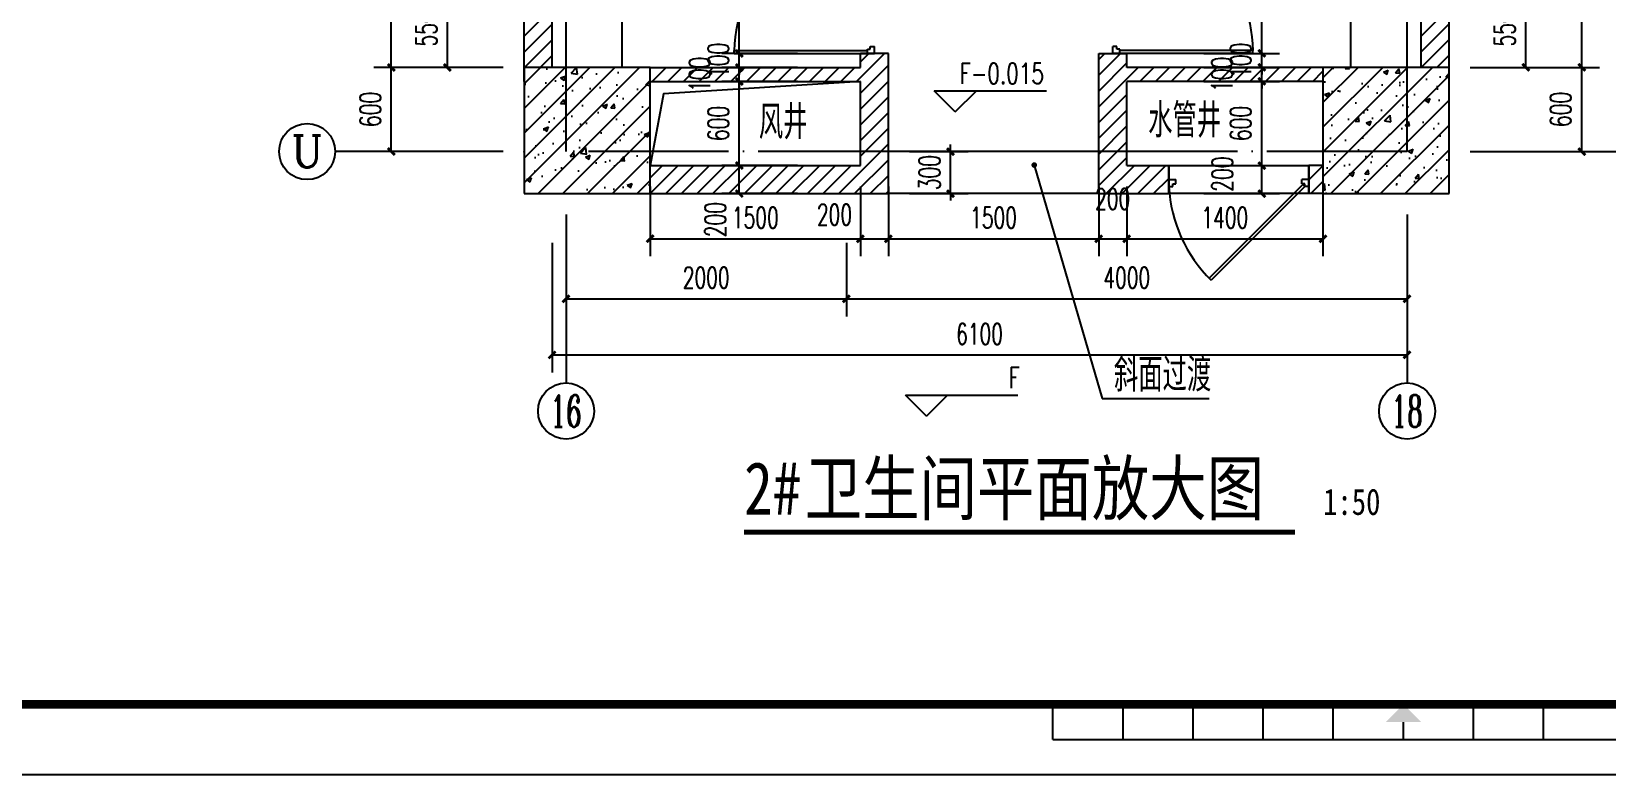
# Model space of a CAD drawing. Extents: x 307762 to 522490, y -326758 to -245675.
# Drawn here: x 337671 to 348908, y -323647 to -318350 of the extents above; entities that cross this region are included whole.
import ezdxf
from ezdxf.enums import TextEntityAlignment as Align

# ---------------------------------------------------------------- set-up
doc = ezdxf.new("R2010")
doc.units = 0
doc.header["$LTSCALE"] = 1000
doc.header["$MEASUREMENT"] = 0
doc.linetypes.add('DOTE', pattern=[2.42, 2, -0.2, 0.02, -0.2])
doc.layers.get('0').update_dxf_attribs({"linetype": 'CONTINUOUS'})
doc.layers.get('Defpoints').update_dxf_attribs({"color": 6, "linetype": 'CONTINUOUS'})
for name, color, linetype in [('A-卫生间', 173, 'CONTINUOUS'), ('A-墙线', 2, 'CONTINUOUS'), ('A-门', 167, 'CONTINUOUS'), ('AXIS', 3, 'CONTINUOUS'), ('AXIS_TEXT', 7, 'CONTINUOUS'), ('COLUMN', 2, 'CONTINUOUS'), ('DIM_ELEV', 3, 'CONTINUOUS'), ('DIM_IDEN', 3, 'CONTINUOUS'), ('DIM_SYMB', 3, 'CONTINUOUS'), ('DOTE', 1, 'DOTE'), ('PUB_DIM', 3, 'CONTINUOUS'), ('PUB_HATCH', 250, 'CONTINUOUS'), ('PUB_TEXT', 7, 'CONTINUOUS'), ('图框', 85, 'CONTINUOUS'), ('洞口线', 207, 'CONTINUOUS')]:
    doc.layers.add(name, color=color, linetype=linetype)
doc.styles.add('_TCH_AXIS', font='COMPLEX', dxfattribs={"bigfont": 'GBCBIG'})
doc.styles.add('_TCH_DIM', font='SIMPLEX', dxfattribs={"bigfont": 'GBCBIG'})
doc.styles.add('_TCH_LABEL', font='COMPLEX', dxfattribs={"bigfont": 'GBCBIG'})
doc.styles.add('COMPLEX', font='COMPLEX')
doc.styles.add('DIM_FONT', font='SIMPLEX.shx', dxfattribs={"width": 0.65})
doc.styles.add('HT', font='simhei.ttf', dxfattribs={"width": 0.8})
doc.dimstyles.new('DIMN50', dxfattribs={"dimscale": 0.5, "dimtxt": 300, "dimasz": 100, "dimexe": 250, "dimexo": 300, "dimgap": 150, "dimtad": 1, "dimdec": 0, "dimzin": 0, "dimdsep": 46, "dimtxsty": 'DIM_FONT', "dimblk": 'ARCHTICK', "dimcen": 0.09, "dimclrt": 7, "dimazin": 2, "dimtfac": 1, "dimtdec": 0, "dimtix": 1, "dimtmove": 2, "dimatfit": 3, "dimfxl": 0, "dimtolj": 1, "dimtzin": 0, "dimarcsym": 0})
pattern_1 = [(45, (0, 0), (-88.388348, 88.388348), []), (50, (0, 0), (358.6301, -31.37607), [37.5, -412.5]), (355, (0, 0), (-69.37567, 376.09607), [30, -330]), (100.4514, (29.9, -2.6), (289.2547, 344.71977), [31.8701, -350.57106]), (46.1842, (0, 100), (533.62052, -82.7595), [56.25, -618.75]), (96.6356, (44.47, 93.1), (467.33135, 487.05894), [47.80514, -525.8565]), (351.1842, (0, 100), (467.331, 487.0593), [45, -495]), (21, (50, 75), (298.45353, -201.30945), [37.5, -412.5]), (326, (50, 75), (121.65767, 362.57502), [30, -330]), (71.4514, (74.87, 58.22), (420.11131, 161.26525), [31.8701, -350.57106]), (37.5, (0, 0), (6.079928, 166.446927), [0, -326, 0, -335, 0, -331.25]), (7.5, (0, 0), (131.53477, 197.205856), [0, -191, 0, -318.5, 0, -126.25]), (327.5, (-111.5, 0), (266.911218, -11.277436), [0, -125, 0, -390, 0, -517.5]), (317.5, (-161.5, 0), (291.59308, 50.05249), [0, -162.5, 0, -259, 0, -367.5])]

# ---------------------------------------------------------------- blocks, each defined once
blk = doc.blocks.new('m1000')
at = {"layer": 'A-墙线'}
for p, q in [((0, 0), (0, 200)), ((1000, 0), (1000, 200))]:
    blk.add_line(p, q, dxfattribs=at)
at = {"layer": 'A-门'}
for p, q in [((0, 1100), (0, 100)), ((0, 1100), (20, 1100)), ((20, 1100), (20, 150)), ((0, 150), (30, 150)), ((30, 150), (30, 130)), ((30, 130), (50, 130)), ((50, 130), (50, 100)), ((950, 130), (950, 100)), ((970, 130), (950, 130)), ((970, 150), (970, 130)), ((1000, 150), (970, 150)), ((1000, 150), (1000, 100)), ((0, 100), (50, 100)), ((1000, 100), (950, 100))]:
    blk.add_line(p, q, dxfattribs=at)
blk.add_arc((0, 100), 1000, 2.866, 88.854, dxfattribs=at)
blk = doc.blocks.new('bfm01')
at = {"layer": 'A-墙线'}
for p, q in [((-200, 0), (0, 0)), ((-200, -1000), (0, -1000))]:
    blk.add_line(p, q, dxfattribs=at)
at = {"layer": 'A-门'}
for p, q in [((-200, -1000), (-200, 0)), ((-100, 0), (-100, -50)), ((-70, -50), (-100, -50)), ((-50, -30), (-70, -30)), ((-70, -30), (-70, -50)), ((-64, -44), (-50, -30)), ((-64, -44), (603, -711)), ((-50, 0), (-50, -30)), ((-50, -30), (617, -697)), ((0, 0), (0, -1000)), ((-70, -950), (-100, -950)), ((-100, -1000), (-100, -950)), ((-50, -1000), (-100, -1000)), ((-70, -970), (-70, -950)), ((-50, -970), (-70, -970)), ((-50, -1000), (-50, -970))]:
    blk.add_line(p, q, dxfattribs=at)
blk.add_arc((-100, 0), 1000, 272.866, 315.8103, dxfattribs=at)
blk = doc.blocks.new('TJAD_TK_A1')
at = {"layer": '图框'}
for p, q in [((870.88, 361.45), (870.88, 366.45)), ((880.88, 361.45), (880.88, 366.45)), ((890.88, 361.45), (890.88, 366.45)), ((900.88, 361.45), (900.88, 366.45)), ((910.88, 361.45), (910.88, 366.45)), ((930.88, 361.45), (930.88, 366.45)), ((940.88, 361.45), (940.88, 366.45)), ((870.88, 361.45), (970.88, 361.45)), ((500.38, 356.45), (1341.38, 356.45))]:
    blk.add_line(p, q, dxfattribs=at)
at = {"layer": '图框', "const_width": 1.2}
blk.add_lwpolyline([(1331.38, 940.45), (525.38, 940.45), (525.38, 366.45), (1331.38, 366.45)], close=True, dxfattribs=at)
at = {"layer": '图框', "const_width": 0.3}
blk.add_lwpolyline([(920.88, 363.95), (920.88, 361.45)], dxfattribs=at)
at = {"layer": '图框'}
blk.add_solid([(918.38, 363.95), (923.38, 363.95), (920.88, 366.45)], dxfattribs=at)
blk = doc.blocks.new('_ArchTick')
at = {"color": 0, "linetype": 'ByBlock', "const_width": 0.4}
blk.add_lwpolyline([(-0.5, -0.5), (0.5, 0.5)], dxfattribs=at)
blk = doc.blocks.new('*D312')
at = {"layer": 'Defpoints', "color": 0}
for p in [(343585, -319306), (343785, -319306), (343785, -319828)]:
    blk.add_point(p, dxfattribs=at)
at = {"layer": 'PUB_DIM', "color": 0, "lineweight": -2}
for p, q in [((343585, -319456), (343585, -319953)), ((343785, -319456), (343785, -319953)), ((343585, -319828), (343785, -319828))]:
    blk.add_line(p, q, dxfattribs=at)
at = {"layer": 'PUB_DIM', "color": 0, "lineweight": -2, "xscale": 50, "yscale": 50, "zscale": 50, "rotation": 180}
blk.add_blockref('_ArchTick', (343585, -319828), dxfattribs=at)
at = {"layer": 'PUB_DIM', "color": 0, "lineweight": -2, "xscale": 50, "yscale": 50, "zscale": 50}
blk.add_blockref('_ArchTick', (343785, -319828), dxfattribs=at)
at = {"layer": 'PUB_DIM', "color": 7, "insert": (343400, -319656), "char_height": 150, "attachment_point": 5, "style": 'DIM_FONT'}
blk.add_mtext('\\A1;200', dxfattribs=at)
blk = doc.blocks.new('*D313')
at = {"layer": 'Defpoints', "color": 0}
for p in [(343785, -319306), (345285, -319306), (345285, -319828)]:
    blk.add_point(p, dxfattribs=at)
at = {"layer": 'PUB_DIM', "color": 0, "lineweight": -2}
for p, q in [((343785, -319456), (343785, -319953)), ((345285, -319456), (345285, -319953)), ((343785, -319828), (345285, -319828))]:
    blk.add_line(p, q, dxfattribs=at)
at = {"layer": 'PUB_DIM', "color": 0, "lineweight": -2, "xscale": 50, "yscale": 50, "zscale": 50, "rotation": 180}
blk.add_blockref('_ArchTick', (343785, -319828), dxfattribs=at)
at = {"layer": 'PUB_DIM', "color": 0, "lineweight": -2, "xscale": 50, "yscale": 50, "zscale": 50}
blk.add_blockref('_ArchTick', (345285, -319828), dxfattribs=at)
at = {"layer": 'PUB_DIM', "color": 7, "insert": (344535, -319678), "char_height": 150, "attachment_point": 5, "style": 'DIM_FONT'}
blk.add_mtext('\\A1;1500', dxfattribs=at)
blk = doc.blocks.new('*D314')
at = {"layer": 'Defpoints', "color": 0}
for p in [(345285, -319306), (345485, -319306), (345485, -319828)]:
    blk.add_point(p, dxfattribs=at)
at = {"layer": 'PUB_DIM', "color": 0, "lineweight": -2}
for p, q in [((345285, -319456), (345285, -319953)), ((345485, -319456), (345485, -319953)), ((345285, -319828), (345485, -319828))]:
    blk.add_line(p, q, dxfattribs=at)
at = {"layer": 'PUB_DIM', "color": 0, "lineweight": -2, "xscale": 50, "yscale": 50, "zscale": 50, "rotation": 180}
blk.add_blockref('_ArchTick', (345285, -319828), dxfattribs=at)
at = {"layer": 'PUB_DIM', "color": 0, "lineweight": -2, "xscale": 50, "yscale": 50, "zscale": 50}
blk.add_blockref('_ArchTick', (345485, -319828), dxfattribs=at)
at = {"layer": 'PUB_DIM', "color": 7, "insert": (345385, -319545), "char_height": 150, "attachment_point": 5, "style": 'DIM_FONT'}
blk.add_mtext('\\A1;200', dxfattribs=at)
blk = doc.blocks.new('*D315')
at = {"layer": 'Defpoints', "color": 0}
for p in [(345485, -319306), (346885, -319306), (346885, -319828)]:
    blk.add_point(p, dxfattribs=at)
at = {"layer": 'PUB_DIM', "color": 0, "lineweight": -2}
for p, q in [((345485, -319456), (345485, -319953)), ((346885, -319456), (346885, -319953)), ((345485, -319828), (346885, -319828))]:
    blk.add_line(p, q, dxfattribs=at)
at = {"layer": 'PUB_DIM', "color": 0, "lineweight": -2, "xscale": 50, "yscale": 50, "zscale": 50, "rotation": 180}
blk.add_blockref('_ArchTick', (345485, -319828), dxfattribs=at)
at = {"layer": 'PUB_DIM', "color": 0, "lineweight": -2, "xscale": 50, "yscale": 50, "zscale": 50}
blk.add_blockref('_ArchTick', (346885, -319828), dxfattribs=at)
at = {"layer": 'PUB_DIM', "color": 7, "insert": (346185, -319678), "char_height": 150, "attachment_point": 5, "style": 'DIM_FONT'}
blk.add_mtext('\\A1;1400', dxfattribs=at)
blk = doc.blocks.new('*D316')
at = {"layer": 'Defpoints', "color": 0}
for p in [(342085, -319306), (343585, -319306), (343585, -319828)]:
    blk.add_point(p, dxfattribs=at)
at = {"layer": 'PUB_DIM', "color": 0, "lineweight": -2}
for p, q in [((342085, -319456), (342085, -319953)), ((343585, -319456), (343585, -319953)), ((342085, -319828), (343585, -319828))]:
    blk.add_line(p, q, dxfattribs=at)
at = {"layer": 'PUB_DIM', "color": 0, "lineweight": -2, "xscale": 50, "yscale": 50, "zscale": 50, "rotation": 180}
blk.add_blockref('_ArchTick', (342085, -319828), dxfattribs=at)
at = {"layer": 'PUB_DIM', "color": 0, "lineweight": -2, "xscale": 50, "yscale": 50, "zscale": 50}
blk.add_blockref('_ArchTick', (343585, -319828), dxfattribs=at)
at = {"layer": 'PUB_DIM', "color": 7, "insert": (342835, -319678), "char_height": 150, "attachment_point": 5, "style": 'DIM_FONT'}
blk.add_mtext('\\A1;1500', dxfattribs=at)
blk = doc.blocks.new('*D319')
at = {"layer": 'Defpoints', "color": 0}
for p in [(343785, -319206), (344228, -319206), (343785, -319506)]:
    blk.add_point(p, dxfattribs=at)
at = {"layer": 'PUB_DIM', "color": 0, "lineweight": -2}
for p, q in [((343935, -319206), (344353, -319206)), ((344228, -319206), (344228, -319156)), ((344228, -319506), (344228, -319206)), ((343935, -319506), (344353, -319506)), ((344228, -319506), (344228, -319556))]:
    blk.add_line(p, q, dxfattribs=at)
at = {"layer": 'PUB_DIM', "color": 0, "lineweight": -2, "xscale": 50, "yscale": 50, "zscale": 50}
for p, rotation in [((344228, -319206), 270), ((344228, -319506), 90)]:
    blk.add_blockref('_ArchTick', p, dxfattribs=dict(at, rotation=rotation))
at = {"layer": 'PUB_DIM', "color": 7, "insert": (344078, -319356), "char_height": 150, "attachment_point": 5, "rotation": 90, "style": 'DIM_FONT'}
blk.add_mtext('\\A1;300', dxfattribs=at)
blk = doc.blocks.new('*D332')
at = {"layer": 'AXIS', "color": 0, "lineweight": -2}
for p, q in [((347935, -318056), (348457, -318056)), ((348332, -318606), (348332, -318056)), ((347935, -318606), (348457, -318606))]:
    blk.add_line(p, q, dxfattribs=at)
at = {"layer": 'Defpoints', "color": 0}
for p in [(347785, -318056), (348332, -318056), (347785, -318606)]:
    blk.add_point(p, dxfattribs=at)
at = {"layer": 'AXIS', "color": 0, "lineweight": -2, "xscale": 50, "yscale": 50, "zscale": 50}
for p, rotation in [((348332, -318056), 90), ((348332, -318606), 270)]:
    blk.add_blockref('_ArchTick', p, dxfattribs=dict(at, rotation=rotation))
at = {"layer": 'AXIS', "color": 7, "insert": (348182, -318331), "char_height": 150, "attachment_point": 5, "rotation": 90, "style": 'DIM_FONT'}
blk.add_mtext('\\A1;550', dxfattribs=at)
blk = doc.blocks.new('*D333')
at = {"layer": 'Defpoints', "color": 0}
for p in [(345885, -319306), (346449, -319306), (345885, -319506)]:
    blk.add_point(p, dxfattribs=at)
at = {"layer": 'PUB_DIM', "color": 0, "lineweight": -2}
for p, q in [((346035, -319306), (346574, -319306)), ((346449, -319506), (346449, -319306)), ((346035, -319506), (346574, -319506))]:
    blk.add_line(p, q, dxfattribs=at)
at = {"layer": 'PUB_DIM', "color": 0, "lineweight": -2, "xscale": 50, "yscale": 50, "zscale": 50}
for p, rotation in [((346449, -319306), 90), ((346449, -319506), 270)]:
    blk.add_blockref('_ArchTick', p, dxfattribs=dict(at, rotation=rotation))
at = {"layer": 'PUB_DIM', "color": 7, "insert": (346167, -319367), "char_height": 150, "attachment_point": 5, "rotation": 90, "style": 'DIM_FONT'}
blk.add_mtext('\\A1;200', dxfattribs=at)
blk = doc.blocks.new('*D334')
at = {"layer": 'Defpoints', "color": 0}
for p in [(345885, -318706), (346449, -318706), (345885, -319306)]:
    blk.add_point(p, dxfattribs=at)
at = {"layer": 'PUB_DIM', "color": 0, "lineweight": -2}
for p, q in [((346035, -318706), (346574, -318706)), ((346449, -319306), (346449, -318706)), ((346035, -319306), (346574, -319306))]:
    blk.add_line(p, q, dxfattribs=at)
at = {"layer": 'PUB_DIM', "color": 0, "lineweight": -2, "xscale": 50, "yscale": 50, "zscale": 50}
for p, rotation in [((346449, -318706), 90), ((346449, -319306), 270)]:
    blk.add_blockref('_ArchTick', p, dxfattribs=dict(at, rotation=rotation))
at = {"layer": 'PUB_DIM', "color": 7, "insert": (346299, -319006), "char_height": 150, "attachment_point": 5, "rotation": 90, "style": 'DIM_FONT'}
blk.add_mtext('\\A1;600', dxfattribs=at)
blk = doc.blocks.new('*D335')
at = {"layer": 'Defpoints', "color": 0}
for p in [(345885, -318606), (346449, -318606), (345885, -318706)]:
    blk.add_point(p, dxfattribs=at)
at = {"layer": 'PUB_DIM', "color": 0, "lineweight": -2}
for p, q in [((346449, -318606), (346449, -318556)), ((346035, -318606), (346574, -318606)), ((346449, -318706), (346449, -318606)), ((346035, -318706), (346574, -318706)), ((346449, -318706), (346449, -318756))]:
    blk.add_line(p, q, dxfattribs=at)
at = {"layer": 'PUB_DIM', "color": 0, "lineweight": -2, "xscale": 50, "yscale": 50, "zscale": 50}
for p, rotation in [((346449, -318606), 270), ((346449, -318706), 90)]:
    blk.add_blockref('_ArchTick', p, dxfattribs=dict(at, rotation=rotation))
at = {"layer": 'PUB_DIM', "color": 7, "insert": (346165, -318656), "char_height": 150, "attachment_point": 5, "rotation": 90, "style": 'DIM_FONT'}
blk.add_mtext('\\A1;100', dxfattribs=at)
blk = doc.blocks.new('*D336')
at = {"layer": 'Defpoints', "color": 0}
for p in [(345885, -318506), (346449, -318506), (345885, -318606)]:
    blk.add_point(p, dxfattribs=at)
at = {"layer": 'PUB_DIM', "color": 0, "lineweight": -2}
for p, q in [((346449, -318506), (346449, -318456)), ((346035, -318506), (346574, -318506)), ((346449, -318606), (346449, -318506)), ((346035, -318606), (346574, -318606)), ((346449, -318606), (346449, -318656))]:
    blk.add_line(p, q, dxfattribs=at)
at = {"layer": 'PUB_DIM', "color": 0, "lineweight": -2, "xscale": 50, "yscale": 50, "zscale": 50}
for p, rotation in [((346449, -318506), 270), ((346449, -318606), 90)]:
    blk.add_blockref('_ArchTick', p, dxfattribs=dict(at, rotation=rotation))
at = {"layer": 'PUB_DIM', "color": 7, "insert": (346299, -318556), "char_height": 150, "attachment_point": 5, "rotation": 90, "style": 'DIM_FONT'}
blk.add_mtext('\\A1;100', dxfattribs=at)
blk = doc.blocks.new('*D337')
at = {"layer": 'Defpoints', "color": 0}
for p in [(345885, -317506), (346449, -317506), (345885, -318506)]:
    blk.add_point(p, dxfattribs=at)
at = {"layer": 'PUB_DIM', "color": 0, "lineweight": -2}
for p, q in [((346035, -317506), (346574, -317506)), ((346449, -318506), (346449, -317506)), ((346035, -318506), (346574, -318506))]:
    blk.add_line(p, q, dxfattribs=at)
at = {"layer": 'PUB_DIM', "color": 0, "lineweight": -2, "xscale": 50, "yscale": 50, "zscale": 50}
for p, rotation in [((346449, -317506), 90), ((346449, -318506), 270)]:
    blk.add_blockref('_ArchTick', p, dxfattribs=dict(at, rotation=rotation))
at = {"layer": 'PUB_DIM', "color": 7, "insert": (346299, -318006), "char_height": 150, "attachment_point": 5, "rotation": 90, "style": 'DIM_FONT'}
blk.add_mtext('\\A1;1000', dxfattribs=at)
blk = doc.blocks.new('*D412')
at = {"layer": 'Defpoints', "color": 0}
for p in [(342721, -319306), (343285, -319306), (343285, -319506)]:
    blk.add_point(p, dxfattribs=at)
at = {"layer": 'PUB_DIM', "color": 0, "lineweight": -2}
for p, q in [((343135, -319306), (342596, -319306)), ((342721, -319506), (342721, -319306)), ((343135, -319506), (342596, -319506))]:
    blk.add_line(p, q, dxfattribs=at)
at = {"layer": 'PUB_DIM', "color": 0, "lineweight": -2, "xscale": 50, "yscale": 50, "zscale": 50}
for p, rotation in [((342721, -319306), 90), ((342721, -319506), 270)]:
    blk.add_blockref('_ArchTick', p, dxfattribs=dict(at, rotation=rotation))
at = {"layer": 'PUB_DIM', "color": 7, "insert": (342549, -319691), "char_height": 150, "attachment_point": 5, "rotation": 90, "style": 'DIM_FONT'}
blk.add_mtext('\\A1;200', dxfattribs=at)
blk = doc.blocks.new('*D413')
at = {"layer": 'Defpoints', "color": 0}
for p in [(342721, -318706), (343285, -318706), (343285, -319306)]:
    blk.add_point(p, dxfattribs=at)
at = {"layer": 'PUB_DIM', "color": 0, "lineweight": -2}
for p, q in [((343135, -318706), (342596, -318706)), ((342721, -319306), (342721, -318706)), ((343135, -319306), (342596, -319306))]:
    blk.add_line(p, q, dxfattribs=at)
at = {"layer": 'PUB_DIM', "color": 0, "lineweight": -2, "xscale": 50, "yscale": 50, "zscale": 50}
for p, rotation in [((342721, -318706), 90), ((342721, -319306), 270)]:
    blk.add_blockref('_ArchTick', p, dxfattribs=dict(at, rotation=rotation))
at = {"layer": 'PUB_DIM', "color": 7, "insert": (342571, -319006), "char_height": 150, "attachment_point": 5, "rotation": 90, "style": 'DIM_FONT'}
blk.add_mtext('\\A1;600', dxfattribs=at)
blk = doc.blocks.new('*D414')
at = {"layer": 'Defpoints', "color": 0}
for p in [(342721, -318606), (343285, -318606), (343285, -318706)]:
    blk.add_point(p, dxfattribs=at)
at = {"layer": 'PUB_DIM', "color": 0, "lineweight": -2}
for p, q in [((342721, -318606), (342721, -318556)), ((343135, -318606), (342596, -318606)), ((342721, -318706), (342721, -318606)), ((343135, -318706), (342596, -318706)), ((342721, -318706), (342721, -318756))]:
    blk.add_line(p, q, dxfattribs=at)
at = {"layer": 'PUB_DIM', "color": 0, "lineweight": -2, "xscale": 50, "yscale": 50, "zscale": 50}
for p, rotation in [((342721, -318606), 270), ((342721, -318706), 90)]:
    blk.add_blockref('_ArchTick', p, dxfattribs=dict(at, rotation=rotation))
at = {"layer": 'PUB_DIM', "color": 7, "insert": (342438, -318656), "char_height": 150, "attachment_point": 5, "rotation": 90, "style": 'DIM_FONT'}
blk.add_mtext('\\A1;100', dxfattribs=at)
blk = doc.blocks.new('*D415')
at = {"layer": 'Defpoints', "color": 0}
for p in [(342721, -318506), (343285, -318506), (343285, -318606)]:
    blk.add_point(p, dxfattribs=at)
at = {"layer": 'PUB_DIM', "color": 0, "lineweight": -2}
for p, q in [((342721, -318506), (342721, -318456)), ((343135, -318506), (342596, -318506)), ((342721, -318606), (342721, -318506)), ((343135, -318606), (342596, -318606)), ((342721, -318606), (342721, -318656))]:
    blk.add_line(p, q, dxfattribs=at)
at = {"layer": 'PUB_DIM', "color": 0, "lineweight": -2, "xscale": 50, "yscale": 50, "zscale": 50}
for p, rotation in [((342721, -318506), 270), ((342721, -318606), 90)]:
    blk.add_blockref('_ArchTick', p, dxfattribs=dict(at, rotation=rotation))
at = {"layer": 'PUB_DIM', "color": 7, "insert": (342571, -318556), "char_height": 150, "attachment_point": 5, "rotation": 90, "style": 'DIM_FONT'}
blk.add_mtext('\\A1;100', dxfattribs=at)
blk = doc.blocks.new('*D416')
at = {"layer": 'Defpoints', "color": 0}
for p in [(342721, -317506), (343285, -317506), (343285, -318506)]:
    blk.add_point(p, dxfattribs=at)
at = {"layer": 'PUB_DIM', "color": 0, "lineweight": -2}
for p, q in [((343135, -317506), (342596, -317506)), ((342721, -318506), (342721, -317506)), ((343135, -318506), (342596, -318506))]:
    blk.add_line(p, q, dxfattribs=at)
at = {"layer": 'PUB_DIM', "color": 0, "lineweight": -2, "xscale": 50, "yscale": 50, "zscale": 50}
for p, rotation in [((342721, -317506), 90), ((342721, -318506), 270)]:
    blk.add_blockref('_ArchTick', p, dxfattribs=dict(at, rotation=rotation))
at = {"layer": 'PUB_DIM', "color": 7, "insert": (342571, -318006), "char_height": 150, "attachment_point": 5, "rotation": 90, "style": 'DIM_FONT'}
blk.add_mtext('\\A1;1000', dxfattribs=at)
blk = doc.blocks.new('*D427')
at = {"layer": 'AXIS', "color": 0, "lineweight": -2}
for p, q in [((347935, -311306), (348857, -311306)), ((348732, -318606), (348732, -311306)), ((347935, -318606), (348857, -318606))]:
    blk.add_line(p, q, dxfattribs=at)
at = {"layer": 'Defpoints', "color": 0}
for p in [(347785, -311306), (348732, -311306), (347785, -318606)]:
    blk.add_point(p, dxfattribs=at)
at = {"layer": 'AXIS', "color": 0, "lineweight": -2, "xscale": 50, "yscale": 50, "zscale": 50}
for p, rotation in [((348732, -311306), 90), ((348732, -318606), 270)]:
    blk.add_blockref('_ArchTick', p, dxfattribs=dict(at, rotation=rotation))
at = {"layer": 'AXIS', "color": 7, "insert": (348582, -314956), "char_height": 150, "attachment_point": 5, "rotation": 90, "style": 'DIM_FONT'}
blk.add_mtext('\\A1;7300', dxfattribs=at)
blk = doc.blocks.new('*D428')
at = {"layer": 'AXIS', "color": 0, "lineweight": -2}
for p, q in [((347935, -318606), (348857, -318606)), ((348732, -319206), (348732, -318606)), ((347935, -319206), (348857, -319206))]:
    blk.add_line(p, q, dxfattribs=at)
at = {"layer": 'Defpoints', "color": 0}
for p in [(347785, -318606), (348732, -318606), (347785, -319206)]:
    blk.add_point(p, dxfattribs=at)
at = {"layer": 'AXIS', "color": 0, "lineweight": -2, "xscale": 50, "yscale": 50, "zscale": 50}
for p, rotation in [((348732, -318606), 90), ((348732, -319206), 270)]:
    blk.add_blockref('_ArchTick', p, dxfattribs=dict(at, rotation=rotation))
at = {"layer": 'AXIS', "color": 7, "insert": (348582, -318906), "char_height": 150, "attachment_point": 5, "rotation": 90, "style": 'DIM_FONT'}
blk.add_mtext('\\A1;600', dxfattribs=at)
blk = doc.blocks.new('*D441')
at = {"layer": 'AXIS', "color": 0, "lineweight": -2}
for p, q in [((341035, -318056), (340513, -318056)), ((340638, -318606), (340638, -318056)), ((341035, -318606), (340513, -318606))]:
    blk.add_line(p, q, dxfattribs=at)
at = {"layer": 'Defpoints', "color": 0}
for p in [(340638, -318056), (341185, -318056), (341185, -318606)]:
    blk.add_point(p, dxfattribs=at)
at = {"layer": 'AXIS', "color": 0, "lineweight": -2, "xscale": 50, "yscale": 50, "zscale": 50}
for p, rotation in [((340638, -318056), 90), ((340638, -318606), 270)]:
    blk.add_blockref('_ArchTick', p, dxfattribs=dict(at, rotation=rotation))
at = {"layer": 'AXIS', "color": 7, "insert": (340488, -318331), "char_height": 150, "attachment_point": 5, "rotation": 90, "style": 'DIM_FONT'}
blk.add_mtext('\\A1;550', dxfattribs=at)
blk = doc.blocks.new('*D443')
at = {"layer": 'AXIS', "color": 0, "lineweight": -2}
for p, q in [((341035, -311306), (340113, -311306)), ((340238, -318606), (340238, -311306)), ((341035, -318606), (340113, -318606))]:
    blk.add_line(p, q, dxfattribs=at)
at = {"layer": 'Defpoints', "color": 0}
for p in [(340238, -311306), (341185, -311306), (341185, -318606)]:
    blk.add_point(p, dxfattribs=at)
at = {"layer": 'AXIS', "color": 0, "lineweight": -2, "xscale": 50, "yscale": 50, "zscale": 50}
for p, rotation in [((340238, -311306), 90), ((340238, -318606), 270)]:
    blk.add_blockref('_ArchTick', p, dxfattribs=dict(at, rotation=rotation))
at = {"layer": 'AXIS', "color": 7, "insert": (340088, -314956), "char_height": 150, "attachment_point": 5, "rotation": 90, "style": 'DIM_FONT'}
blk.add_mtext('\\A1;7300', dxfattribs=at)
blk = doc.blocks.new('*D444')
at = {"layer": 'AXIS', "color": 0, "lineweight": -2}
for p, q in [((341035, -318606), (340113, -318606)), ((340238, -319206), (340238, -318606)), ((341035, -319206), (340113, -319206))]:
    blk.add_line(p, q, dxfattribs=at)
at = {"layer": 'Defpoints', "color": 0}
for p in [(340238, -318606), (341185, -318606), (341185, -319206)]:
    blk.add_point(p, dxfattribs=at)
at = {"layer": 'AXIS', "color": 0, "lineweight": -2, "xscale": 50, "yscale": 50, "zscale": 50}
for p, rotation in [((340238, -318606), 90), ((340238, -319206), 270)]:
    blk.add_blockref('_ArchTick', p, dxfattribs=dict(at, rotation=rotation))
at = {"layer": 'AXIS', "color": 7, "insert": (340088, -318906), "char_height": 150, "attachment_point": 5, "rotation": 90, "style": 'DIM_FONT'}
blk.add_mtext('\\A1;600', dxfattribs=at)
blk = doc.blocks.new('*D739')
at = {"layer": 'AXIS', "color": 0, "lineweight": -2}
for p, q in [((341485, -319856), (341485, -320381)), ((343485, -319856), (343485, -320381)), ((341485, -320256), (343485, -320256))]:
    blk.add_line(p, q, dxfattribs=at)
at = {"layer": 'Defpoints', "color": 0}
for p in [(341485, -319706), (343485, -319706), (343485, -320256)]:
    blk.add_point(p, dxfattribs=at)
at = {"layer": 'AXIS', "color": 0, "lineweight": -2, "xscale": 50, "yscale": 50, "zscale": 50, "rotation": 180}
blk.add_blockref('_ArchTick', (341485, -320256), dxfattribs=at)
at = {"layer": 'AXIS', "color": 0, "lineweight": -2, "xscale": 50, "yscale": 50, "zscale": 50}
blk.add_blockref('_ArchTick', (343485, -320256), dxfattribs=at)
at = {"layer": 'AXIS', "color": 7, "insert": (342485, -320106), "char_height": 150, "attachment_point": 5, "style": 'DIM_FONT'}
blk.add_mtext('\\A1;2000', dxfattribs=at)
blk = doc.blocks.new('*D740')
at = {"layer": 'AXIS', "color": 0, "lineweight": -2}
for p, q in [((343485, -319856), (343485, -320381)), ((347485, -319856), (347485, -320381)), ((343485, -320256), (347485, -320256))]:
    blk.add_line(p, q, dxfattribs=at)
at = {"layer": 'Defpoints', "color": 0}
for p in [(343485, -319706), (347485, -319706), (347485, -320256)]:
    blk.add_point(p, dxfattribs=at)
at = {"layer": 'AXIS', "color": 0, "lineweight": -2, "xscale": 50, "yscale": 50, "zscale": 50, "rotation": 180}
blk.add_blockref('_ArchTick', (343485, -320256), dxfattribs=at)
at = {"layer": 'AXIS', "color": 0, "lineweight": -2, "xscale": 50, "yscale": 50, "zscale": 50}
blk.add_blockref('_ArchTick', (347485, -320256), dxfattribs=at)
at = {"layer": 'AXIS', "color": 7, "insert": (345485, -320106), "char_height": 150, "attachment_point": 5, "style": 'DIM_FONT'}
blk.add_mtext('\\A1;4000', dxfattribs=at)
blk = doc.blocks.new('*D741')
at = {"layer": 'AXIS', "color": 0, "lineweight": -2}
for p, q in [((341385, -319856), (341385, -320781)), ((347485, -319856), (347485, -320781)), ((341385, -320656), (347485, -320656))]:
    blk.add_line(p, q, dxfattribs=at)
at = {"layer": 'Defpoints', "color": 0}
for p in [(341385, -319706), (347485, -319706), (347485, -320656)]:
    blk.add_point(p, dxfattribs=at)
at = {"layer": 'AXIS', "color": 0, "lineweight": -2, "xscale": 50, "yscale": 50, "zscale": 50, "rotation": 180}
blk.add_blockref('_ArchTick', (341385, -320656), dxfattribs=at)
at = {"layer": 'AXIS', "color": 0, "lineweight": -2, "xscale": 50, "yscale": 50, "zscale": 50}
blk.add_blockref('_ArchTick', (347485, -320656), dxfattribs=at)
at = {"layer": 'AXIS', "color": 7, "insert": (344435, -320506), "char_height": 150, "attachment_point": 5, "style": 'DIM_FONT'}
blk.add_mtext('\\A1;6100', dxfattribs=at)
blk = doc.blocks.new('_AXISO')
blk.add_circle((0, 0), 0.5)
at = {"layer": 'AXIS_TEXT', "style": 'COMPLEX', "width": 1.041667}
blk.add_attdef('A', text='', height=0.56, dxfattribs=at).set_placement((-0.25, -0.28), (0.25, -0.28), align=Align.FIT)

msp = doc.modelspace()

# ---------------------------------------------------------------- hatches: boundary and pattern name
at = {"layer": 'PUB_HATCH'}
h = msp.add_hatch(dxfattribs=at)
h.set_pattern_fill('ANSI31', color=256, scale=50, style=0)
h.set_pattern_definition([(45, (332561.53, -270656.76), (-56.1266, 56.1266), [])])
h.paths.add_polyline_path([(344285, -317205.9), (343985, -317205.9), (343985, -317405.9), (344285, -317405.9)], flags=17)
h.paths.add_polyline_path([(346885, -319305.9), (346785, -319305.9), (346785, -319505.9), (346885, -319505.9)])
h.paths.add_polyline_path([(341385, -311805.9), (341185, -311805.9), (341185, -318605.9), (341385, -318605.9), (341385, -316805.9), (341885, -316805.9), (341885, -316705.9), (341385, -316705.9)])
h.paths.add_polyline_path([(347785, -311805.9), (347585, -311805.9), (347585, -316705.9), (347085, -316705.9), (347085, -316805.9), (347585, -316805.9), (347585, -318605.9), (347785, -318605.9)])
h.paths.add_polyline_path([(346885, -318605.9), (345485, -318605.9), (345485, -318505.9), (345385, -318505.9), (345285, -318505.9), (345285, -319505.9), (345785, -319505.9), (345785, -319305.9), (345485, -319305.9), (345485, -318705.9), (346885, -318705.9)])
h.paths.add_polyline_path([(343785, -318505.9), (343585, -318505.9), (343585, -318605.9), (342085, -318605.9), (342085, -318705.9), (343585, -318705.9), (343585, -319305.9), (342085, -319305.9), (342085, -319505.9), (343785, -319505.9)])
h.paths.add_polyline_path([(342685, -311055.9), (342635, -311055.9), (342635, -311005.9), (342435, -311005.9), (342435, -310955.9), (342385, -310955.9), (342385, -310905.9), (342085, -310905.9), (342085, -311305.9), (342685, -311305.9)])
h.paths.add_polyline_path([(346885, -310955.9), (346835, -310955.9), (346835, -311005.9), (346635, -311005.9), (346635, -311055.9), (346585, -311055.9), (346585, -311305.9), (346885, -311305.9)])
h.paths.add_polyline_path([(345265, -317355.9), (345265, -317405.9), (345285, -317405.9), (345285, -317505.9), (345485, -317505.9), (345485, -317405.9), (345885, -317405.9), (345885, -315005.9), (344685, -315005.9), (344685, -311305.9), (345385, -311305.9), (345385, -311055.9), (345335, -311055.9), (345335, -311005.9), (345135, -311005.9), (345135, -310955.9), (345085, -310955.9), (345085, -310905.9), (344185, -310905.9), (344185, -310955.9), (344135, -310955.9), (344135, -311005.9), (343935, -311005.9), (343935, -311055.9), (343885, -311055.9), (343885, -311305.9), (344485, -311305.9), (344485, -315005.9), (343285, -315005.9), (343285, -317405.9), (343585, -317405.9), (343585, -317505.9), (343785, -317505.9), (343785, -317405.9), (343985, -317405.9), (343985, -317205.9), (343485, -317205.9), (343485, -315205.9), (345685, -315205.9), (345685, -317205.9), (345285, -317205.9), (345285, -317305.9), (345235, -317305.9), (345235, -317335.9), (345255, -317335.9), (345255, -317355.9)])
h = msp.add_hatch(dxfattribs=at)
h.set_pattern_fill('钢筋混凝土', color=256, scale=50, style=0)
h.set_pattern_definition(pattern_1)
h.paths.add_polyline_path([(342085, -319505.9), (342085, -318605.9), (341185, -318605.9), (341185, -319505.9)])
h = msp.add_hatch(dxfattribs=at)
h.set_pattern_fill('钢筋混凝土', color=256, scale=50, style=0)
h.set_pattern_definition(pattern_1)
h.paths.add_polyline_path([(347785, -319505.9), (347785, -318605.9), (346885, -318605.9), (346885, -319505.9)])

# ---------------------------------------------------------------- linework, layer by layer
at = {"layer": 'A-卫生间'}
for p, q in [((341885, -318605.9), (341885, -316805.9)), ((347085, -318605.9), (347085, -316805.9)), ((345285, -319205.9), (343785, -319205.9)), ((345285, -319505.9), (343785, -319505.9))]:
    msp.add_line(p, q, dxfattribs=at)
at = {"layer": 'A-墙线'}
for p, q in [((341185, -318705.9), (341185, -311705.9)), ((347785, -318905.9), (347785, -311805.9)), ((341385, -318605.9), (341385, -316805.9)), ((347585, -318605.9), (347585, -316805.9)), ((343585, -318605.9), (343585, -318505.9)), ((343785, -319505.9), (343785, -318505.9)), ((345285, -319505.9), (345285, -318505.9)), ((345485, -318605.9), (345485, -318505.9)), ((342085, -318605.9), (343585, -318605.9)), ((346885, -318605.9), (345485, -318605.9)), ((342085, -318705.9), (343585, -318705.9)), ((343585, -319305.9), (343585, -318705.9)), ((345485, -319305.9), (345485, -318705.9)), ((346885, -318705.9), (345485, -318705.9)), ((342085, -319305.9), (343585, -319305.9)), ((345485, -319305.9), (345785, -319305.9)), ((345785, -319505.9), (345785, -319305.9)), ((346885, -319305.9), (346785, -319305.9)), ((346785, -319505.9), (346785, -319305.9)), ((341985, -319505.9), (343785, -319505.9)), ((345285, -319505.9), (345785, -319505.9)), ((346885, -319505.9), (346785, -319505.9))]:
    msp.add_line(p, q, dxfattribs=at)
at = {"layer": 'AXIS'}
for p, q in [((341035, -319205.9), (339837.7, -319205.9)), ((347935, -319205.9), (349132.2, -319205.9)), ((341485, -319655.9), (341485, -320855.9)), ((347485, -319655.9), (347485, -320855.9))]:
    msp.add_line(p, q, dxfattribs=at)
at = {"layer": 'COLUMN'}
for p, q in [((342085, -318605.9), (341185, -318605.9)), ((341185, -318605.9), (341185, -319505.9)), ((342085, -319505.9), (342085, -318605.9)), ((347785, -318605.9), (346885, -318605.9)), ((346885, -318605.9), (346885, -319505.9)), ((347785, -319505.9), (347785, -318605.9)), ((341185, -319505.9), (342085, -319505.9)), ((346885, -319505.9), (347785, -319505.9))]:
    msp.add_line(p, q, dxfattribs=at)
at = {"layer": 'DIM_ELEV'}
for p, q in [((344262.1, -318923.6), (344112.1, -318773.6)), ((344112.1, -318773.6), (344912.1, -318773.6)), ((344262.1, -318923.6), (344412.1, -318773.6)), ((344057.2, -321093.1), (343907.2, -320943.1)), ((343907.2, -320943.1), (344707.2, -320943.1)), ((344057.2, -321093.1), (344207.2, -320943.1))]:
    msp.add_line(p, q, dxfattribs=at)
at = {"layer": 'DIM_IDEN'}
for p, q in [((344825.2, -319302.3), (345308.8, -320967.6)), ((345308.8, -320967.6), (346074.3, -320967.6))]:
    msp.add_line(p, q, dxfattribs=at)
at = {"layer": 'DIM_IDEN', "const_width": 20}
msp.add_lwpolyline([(344822.4, -319292.7, 1), (344828, -319311.9, 1)], format="xyb", close=True, dxfattribs=at)
at = {"layer": 'DIM_SYMB', "const_width": 35}
msp.add_lwpolyline([(342755, -321919.5), (346686.3, -321919.5)], dxfattribs=at)
at = {"layer": 'DOTE', "ltscale": 0.5}
for p, q in [((341485, -319205.9), (341485, -311205.9)), ((347485, -319205.9), (347485, -311205.9)), ((347485, -319205.9), (341485, -319205.9))]:
    msp.add_line(p, q, dxfattribs=at)
at = {"layer": 'PUB_HATCH', "color": 1}
msp.add_lwpolyline([(363983.9, -294447.2), (327683.9, -294447.2), (327683.9, -323147.2), (363983.9, -323147.2)], close=True, dxfattribs=at)
at = {"layer": '洞口线'}
msp.add_lwpolyline([(343585, -318705.9), (342181, -318794.6), (342085, -319305.9)], dxfattribs=at)

# ---------------------------------------------------------------- block references
at = {"layer": 'A-门'}
for name, p, rotation in [('m1000', (343785, -318505.9), 90), ('bfm01', (346785, -319505.9), 270)]:
    msp.add_blockref(name, p, dxfattribs=dict(at, rotation=rotation))
at = {"layer": 'A-门', "xscale": -1, "rotation": 270}
msp.add_blockref('m1000', (345285, -318505.9), dxfattribs=at)
at = {"layer": 'AXIS'}
ref = msp.add_blockref('_AXISO', (339637.7, -319205.9), dxfattribs=dict(at, xscale=400, yscale=400, zscale=400))
ref.add_attrib('A', 'U', dxfattribs={"layer": 'AXIS_TEXT', "height": 226.3, "style": '_TCH_AXIS', "width": 1.05}).set_placement((339524.6, -319319), (339750.9, -319319), align=Align.FIT)
ref = msp.add_blockref('_AXISO', (341485, -321055.9), dxfattribs=dict(at, xscale=400, yscale=400, zscale=400))
ref.add_attrib('A', '16', dxfattribs={"layer": 'AXIS_TEXT', "height": 226.27, "style": '_TCH_AXIS', "width": 0.724138}).set_placement((341371.8, -321169), (341598.1, -321169), align=Align.FIT)
ref = msp.add_blockref('_AXISO', (347485, -321055.9), dxfattribs=dict(at, xscale=400, yscale=400, zscale=400))
ref.add_attrib('A', '18', dxfattribs={"layer": 'AXIS_TEXT', "height": 226.27, "style": '_TCH_AXIS', "width": 0.724138}).set_placement((347371.8, -321169), (347598.1, -321169), align=Align.FIT)
at = {"layer": '图框', "xscale": 50, "yscale": 50, "zscale": 50}
msp.add_blockref('TJAD_TK_A1', (301415, -341469.6), dxfattribs=at)

# ---------------------------------------------------------------- texts
at = {"layer": 'PUB_TEXT'}
for s, height, style, width, p in [('F-0.015', 148.75, '_TCH_DIM', 0.705882, (344292.1, -318723.6)), ('F', 148.8, '_TCH_DIM', 0.705882, (344642.2, -320893.1)), ('卫生间平面放大图', 375.53, 'HT', 0.8, (343187.1, -321794.6)), ('2#', 375.53, 'HT', 0.8, (342755, -321794.6)), ('1:50', 187.76, 'HT', 0.8, (346886.3, -321796.7))]:
    msp.add_text(s, height=height, dxfattribs=dict(at, style=style, width=width)).set_placement(p)
for s, style, p in [('风井', '_TCH_DIM', (342859.9, -319116.9)), ('水管井', '_TCH_DIM', (345637.8, -319105.1)), ('斜面过渡', '_TCH_LABEL', (345393.5, -320917.6))]:
    msp.add_text(s, height=241.13, dxfattribs=dict(at, style=style)).set_placement(p)

# ---------------------------------------------------------------- dimensions: what is measured, and where the dimension line sits
at = {"layer": 'AXIS'}
for p1, p2, distance, picture, middle in [((341185, -318605.9), (341185, -311305.9), 947.2, '*D443', (340087.7, -314955.9)), ((347785, -318605.9), (347785, -311305.9), -947.2, '*D427', (348582.2, -314955.9)), ((341185, -318605.9), (341185, -318055.9), 547.2, '*D441', (340487.7, -318330.9)), ((347785, -318605.9), (347785, -318055.9), -547.2, '*D332', (348182.2, -318330.9)), ((341185, -319205.9), (341185, -318605.9), 947.2, '*D444', (340087.7, -318905.9)), ((347785, -319205.9), (347785, -318605.9), -947.2, '*D428', (348582.2, -318905.9)), ((341385, -319705.9), (347485, -319705.9), -950, '*D741', (344435, -320505.9)), ((341485, -319705.9), (343485, -319705.9), -550, '*D739', (342485, -320105.9)), ((343485, -319705.9), (347485, -319705.9), -550, '*D740', (345485, -320105.9))]:
    dim = msp.add_aligned_dim(p1=p1, p2=p2, distance=distance, dimstyle='DIMN50', dxfattribs=at)
    dim.commit()
    dim.dimension.update_dxf_attribs({"geometry": picture, "text_midpoint": middle})
at = {"layer": 'PUB_DIM'}
for p1, p2, distance, picture, middle in [((343285, -318505.9), (343285, -317505.9), 563.6, '*D416', (342571.3, -318005.9)), ((345885, -318505.9), (345885, -317505.9), -563.6, '*D337', (346298.6, -318005.9)), ((343285, -318605.9), (343285, -318505.9), 563.6, '*D415', (342571.3, -318555.9)), ((345885, -318605.9), (345885, -318505.9), -563.6, '*D336', (346298.6, -318555.9)), ((343285, -319305.9), (343285, -318705.9), 563.6, '*D413', (342571.3, -319005.9)), ((345885, -319305.9), (345885, -318705.9), -563.6, '*D334', (346298.6, -319005.9)), ((343785, -319505.9), (343785, -319205.9), -443.5, '*D319', (344078.5, -319355.9)), ((342085, -319305.9), (343585, -319305.9), -522.5, '*D316', (342835, -319678.4)), ((343785, -319305.9), (345285, -319305.9), -522.5, '*D313', (344535, -319678.4)), ((345485, -319305.9), (346885, -319305.9), -522.5, '*D315', (346185, -319678.4))]:
    dim = msp.add_aligned_dim(p1=p1, p2=p2, distance=distance, dimstyle='DIMN50', dxfattribs=at)
    dim.commit()
    dim.dimension.update_dxf_attribs({"geometry": picture, "text_midpoint": middle})
for base, p1, p2, angle, picture, middle in [((342721.3, -318605.9), (343285, -318705.9), (343285, -318605.9), 90, '*D414', (342437.6, -318655.9)), ((346448.6, -318605.9), (345885, -318705.9), (345885, -318605.9), 90, '*D335', (346164.9, -318655.9)), ((346448.6, -319305.9), (345885, -319505.9), (345885, -319305.9), 90, '*D333', (346167, -319367.3)), ((342721.3, -319305.9), (343285, -319505.9), (343285, -319305.9), 90, '*D412', (342548.8, -319690.9)), ((343785, -319828.4), (343585, -319305.9), (343785, -319305.9), 0, '*D312', (343400, -319655.9)), ((345485, -319828.4), (345285, -319305.9), (345485, -319305.9), 0, '*D314', (345385, -319544.7))]:
    dim = msp.add_linear_dim(base=base, p1=p1, p2=p2, angle=angle, dimstyle='DIMN50', dxfattribs=at)
    dim.commit()
    dim.dimension.update_dxf_attribs({"geometry": picture, "text_midpoint": middle, "dimtype": 129})

doc.saveas('drawing.dxf')
